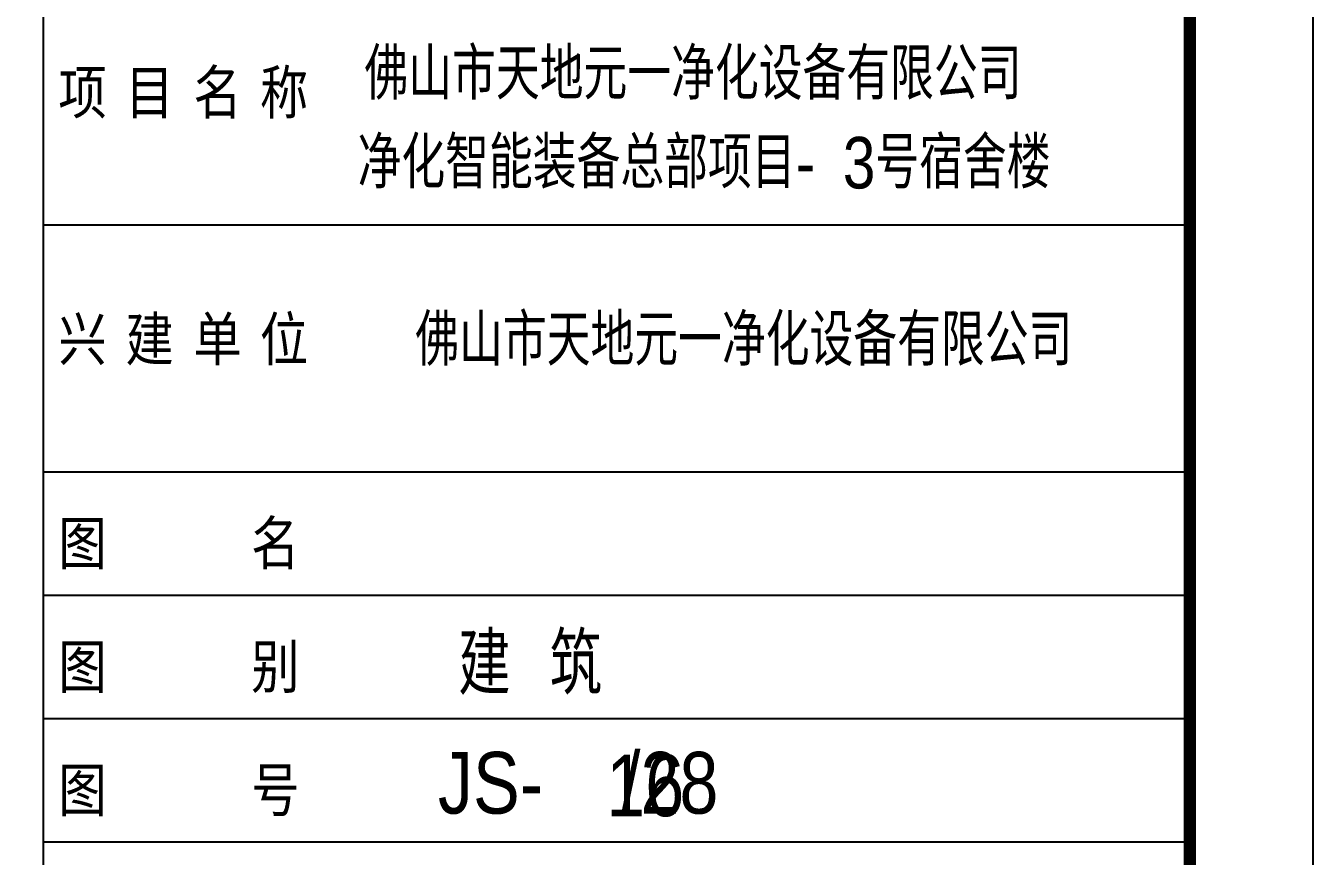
# Model space of a CAD drawing. Extents: x -1041549 to 749950, y -354245 to 17554.
# Drawn here: x -676948 to -666507, y -175732 to -169001 of the extents above; entities that cross this region are included whole.
import ezdxf

# ---------------------------------------------------------------- set-up
doc = ezdxf.new("R2010")
doc.units = 0
doc.header["$LTSCALE"] = 1000
doc.header["$MEASUREMENT"] = 0
for name, color, linetype in [('13', 13, 'Continuous'), ('14', 1, 'Continuous'), ('PUB_TITLE', 4, 'Continuous')]:
    doc.layers.add(name, color=color, linetype=linetype)
doc.styles.add('_HZTXT', font='gs_txt.shx', dxfattribs={"width": 0.8, "bigfont": 'HZTXT.shx'})
doc.styles.add('宋体', font='')
doc.styles.get('宋体').set_extended_font_data('宋体')

# ---------------------------------------------------------------- blocks, each defined once
blk = doc.blocks.new('TUQ')
at = {"layer": '14'}
for p, q in [((-9300, 40000), (-9300, 0)), ((-9300, 18320), (0, 18320)), ((-9300, 16320), (0, 16320)), ((-9300, 15320), (0, 15320)), ((-9300, 14320), (0, 14320)), ((-9300, 13320), (0, 13320))]:
    blk.add_line(p, q, dxfattribs=at)
at = {"layer": '13', "color": 7, "style": '_HZTXT', "width": 0.85}
for s, height, p in [('佛山市天地元一净化设备有限公司', 417.91, (-6694, 19336)), ('净化智能装备总部项目-', 417.91, (-6750, 18616)), ('3号宿舍楼', 417.9, (-2815, 18616)), ('佛山市天地元一净化设备有限公司', 417.91, (-6282, 17179)), ('建  筑', 500, (-5934, 14512)), ('JS-    /28', 500, (-6098, 13549))]:
    blk.add_text(s, height=height, dxfattribs=at).set_placement(p)
at = {"layer": '14', "style": '宋体', "width": 0.82}
for s, p in [('项', (-9176, 19220)), ('目', (-8632, 19220)), ('名', (-8081, 19220)), ('称', (-7542, 19220)), ('兴', (-9176, 17220)), ('建', (-8632, 17220)), ('单', (-8081, 17220)), ('位', (-7542, 17220)), ('图      名', (-9176, 15566)), ('图      别', (-9176, 14566)), ('图      号', (-9176, 13566))]:
    blk.add_text(s, height=350, dxfattribs=at).set_placement(p)

msp = doc.modelspace()

# ---------------------------------------------------------------- linework, layer by layer
at = {"layer": 'PUB_TITLE'}
msp.add_lwpolyline([(-725906.8, -189935.6), (-666506.8, -189935.6), (-666506.8, -147935.6), (-725906.8, -147935.6)], close=True, dxfattribs=at)
at = {"layer": 'PUB_TITLE', "const_width": 100}
msp.add_lwpolyline([(-723406.8, -188935.6), (-667506.8, -188935.6), (-667506.8, -148935.6), (-723406.8, -148935.6)], close=True, dxfattribs=at)

# ---------------------------------------------------------------- block references
at = {"layer": '14'}
msp.add_blockref('TUQ', (-667506.8, -188935.6), dxfattribs=at)

# ---------------------------------------------------------------- texts
at = {"layer": '13', "color": 7, "style": '_HZTXT', "width": 0.85}
msp.add_text('16', height=500, dxfattribs=at).set_placement((-672240.2, -175407.8))

doc.saveas('drawing.dxf')
